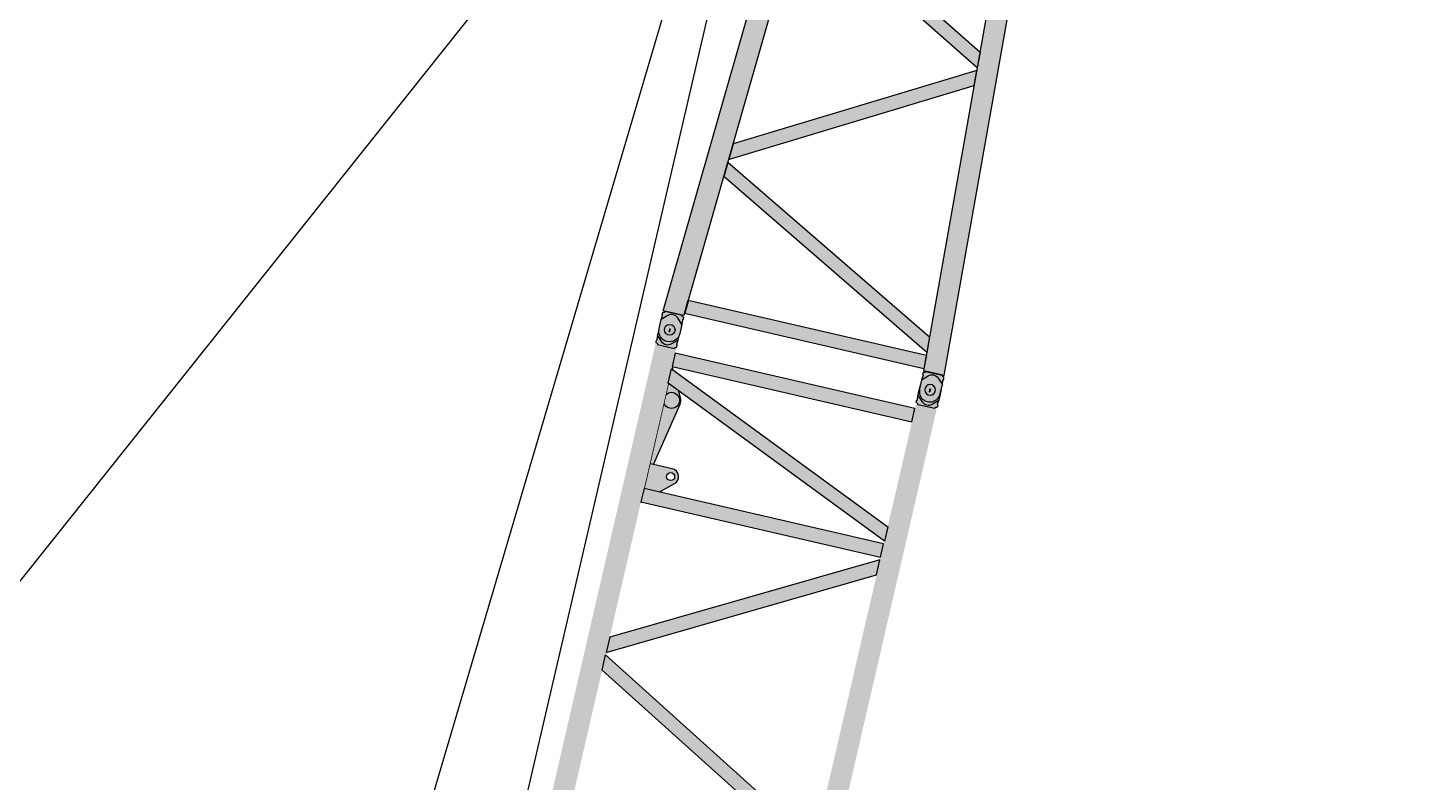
# Model space of a CAD drawing. Header units: millimetres. Extents: x -7937 to 19259, y -19600 to 24975.
# Drawn here: x -1263 to 9111, y 12487 to 18131 of the extents above; entities that cross this region are included whole.
import ezdxf
from ezdxf.enums import TextEntityAlignment as Align

# ---------------------------------------------------------------- set-up
doc = ezdxf.new("R2010")
doc.units = ezdxf.units.MM
doc.set_wipeout_variables(frame=1)
doc.layers.add('Техника. Кран LR 1400-2', color=250, linetype='Continuous')
doc.layers.add('Техника. Кран LR 1400-2 Штриховка', color=7, linetype='Continuous', true_color=0xffd147)
doc.styles.get("Standard").update_dxf_attribs({"font": ''})
doc.styles.get('Standard').set_extended_font_data('Mipgost')

# ---------------------------------------------------------------- blocks, each defined once
blk = doc.blocks.new('LR 1400-2-20241214.180234')
at = {"color": 0, "linetype": 'ByBlock', "lineweight": -2, "transparency": 16777216}
blk.add_wipeout([(-124, 65), (-124, 65), (-122, 65), (-121, 66), (-120, 67), (-119, 69), (-119, 69), (-117, 76), (-117, 76), (-116, 78), (-116, 79), (-114, 80), (-113, 80), (-113, 80), (-100, 81), (-100, 81), (-99, 81), (-97, 80), (-96, 79), (-95, 77), (-95, 77), (-95, 77), (-94, 76), (-94, 76), (-93, 76), (-60, 80), (10, 80), (10, 80), (40, 74), (66, 57), (83, 32), (90, 2), (85, -29), (68, -55), (43, -73), (13, -80), (10, -80), (-60, -80), (-93, -76), (-93, -76), (-94, -76), (-94, -76), (-95, -77), (-95, -77), (-95, -77), (-96, -79), (-97, -80), (-99, -81), (-100, -81), (-100, -81), (-113, -80), (-113, -80), (-114, -80), (-116, -79), (-116, -78), (-117, -76), (-117, -76), (-119, -69), (-119, -69), (-120, -67), (-121, -66), (-122, -65), (-124, -65), (-128, -65), (-128, 65)], dxfattribs=at)
at = {"layer": 'Техника. Кран LR 1400-2 Штриховка', "transparency": 16777216}
h = blk.add_hatch(color=256, dxfattribs=at)
h.dxf.hatch_style = 1
edge = h.paths.add_edge_path()
edge.add_line((-128, 65), (-124, 65))
edge.add_arc((-124, 70), 5, 273, 345)
edge.add_line((-119, 69), (-117, 76))
edge.add_arc((-112, 75), 5, 101.2457, 165, ccw=False)
edge.add_line((-113, 80), (-100, 81))
edge.add_arc((-100, 76), 5, 18.8608, 93, ccw=False)
edge.add_arc((-93, 78), 2, 198.8608, 276.8688)
edge.add_line((-93, 76), (-60, 80))
edge.add_line((-60, 80), (10, 80))
edge.add_arc((10, 0), 80, -90, 90, ccw=False)
edge.add_line((10, -80), (-60, -80))
edge.add_line((-60, -80), (-93, -76))
edge.add_arc((-93, -78), 2, 83.1312, 161.1392)
edge.add_arc((-100, -76), 5, 266.5391, 341.1392, ccw=False)
edge.add_line((-100, -81), (-113, -80))
edge.add_arc((-112, -75), 5, 195, 258.7543, ccw=False)
edge.add_line((-117, -76), (-119, -69))
edge.add_arc((-124, -70), 5, 15, 87)
edge.add_line((-124, -65), (-128, -65))
edge.add_line((-128, -65), (-128, 65))
at = {"color": 0, "linetype": 'ByBlock', "lineweight": -2, "transparency": 16777216}
blk.add_lwpolyline([(-128, 65), (-124, 65, 0.32492), (-119, 69), (-117, 76, -0.285585), (-113, 80), (-100, 81, -0.335271), (-95, 77, 0.354158), (-93, 76), (-60, 80), (10, 80, -1), (10, -80), (-60, -80), (-93, -76, 0.354158), (-95, -77, -0.337509), (-100, -81), (-113, -80, -0.285585), (-117, -76), (-119, -69, 0.32492), (-124, -65), (-128, -65)], format="xyb", close=True, dxfattribs=at)
blk.add_lwpolyline([(-60, 80), (-100, 38, 0.398527), (-100, -38), (-60, -80)], format="xyb", dxfattribs=at)
blk.add_circle((0, 0), 40, dxfattribs=at)
blk = doc.blocks.new('LR 1400-2-20241214.181141')
at = {"color": 0, "linetype": 'ByBlock', "lineweight": -2, "transparency": 16777216}
blk.add_wipeout([(452, 920), (568, 920), (-452, -920), (-568, -920)], dxfattribs=at)
at = {"layer": 'Техника. Кран LR 1400-2 Штриховка', "transparency": 16777216}
h = blk.add_hatch(color=256, dxfattribs=at)
h.dxf.hatch_style = 1
h.paths.add_polyline_path([(568, 920), (-452, -920), (-568, -920), (452, 920)])
at = {"color": 0, "linetype": 'ByBlock', "lineweight": -2, "transparency": 16777216}
blk.add_lwpolyline([(568, 920), (-452, -920), (-568, -920), (452, 920)], close=True, dxfattribs=at)
blk = doc.blocks.new('LR 1400-2-20241214.181145')
at = {"color": 0, "linetype": 'ByBlock', "lineweight": -2, "transparency": 16777216}
blk.add_wipeout([(-51, 920), (51, 920), (51, -920), (-51, -920)], dxfattribs=at)
at = {"layer": 'Техника. Кран LR 1400-2 Штриховка', "transparency": 16777216}
h = blk.add_hatch(color=256, dxfattribs=at)
h.dxf.hatch_style = 1
h.paths.add_polyline_path([(-51, 920), (-51, -920), (51, -920), (51, 920)])
at = {"color": 0, "linetype": 'ByBlock', "lineweight": -2, "transparency": 16777216}
blk.add_lwpolyline([(-51, 920), (-51, -920), (51, -920), (51, 920)], close=True, dxfattribs=at)
blk = doc.blocks.new('LR 1400-2-20241214.182618')
at = {"color": 0, "linetype": 'ByBlock', "lineweight": -2, "transparency": 16777216}
blk.add_wipeout([(12287, 706), (12287, 706), (12309, 691), (12335, 686), (12361, 694), (12381, 711), (12391, 736), (12392, 747), (12390, 892), (12876, 799), (12876, 799), (12888, 798), (12899, 799), (12911, 801), (12922, 806), (12922, 806), (13139, 920), (12094, 920)], dxfattribs=at)
at = {"layer": 'Техника. Кран LR 1400-2 Штриховка', "transparency": 16777216}
h = blk.add_hatch(color=256, dxfattribs=at)
h.dxf.hatch_style = 1
edge = h.paths.add_edge_path(flags=16)
edge.add_arc((12332, 746), 30, 0, 360)
edge = h.paths.add_edge_path()
edge.add_line((12094, 920), (12287, 706))
edge.add_arc((12332, 746), 60, 221.9399, 360.8794)
edge.add_line((12392, 747), (12390, 892))
edge.add_line((12390, 892), (12876, 799))
edge.add_arc((12889, 868), 70, 259.0987, 297.822)
edge.add_line((12922, 806), (13139, 920))
edge.add_line((13139, 920), (12094, 920))
at = {"color": 0, "linetype": 'ByBlock', "lineweight": -2, "transparency": 16777216}
blk.add_lwpolyline([(12094, 920), (12287, 706, 0.693334), (12392, 747), (12390, 892), (12876, 799, 0.170589), (12922, 806), (13139, 920)], format="xyb", close=True, dxfattribs=at)
blk.add_lwpolyline([(12390, 892), (12389, 920)], dxfattribs=at)
for centre, radius in [((12889, 868), 60), ((12332, 746), 30)]:
    blk.add_circle(centre, radius, dxfattribs=at)
blk.add_wipeout([(13008, 920), (13118, 920), (12330, -921), (12220, -921)], dxfattribs=at)
blk.add_wipeout([(470, -297), (500, -297), (500, -295), (517, -294), (5000, -1081), (5000, -1080), (13272, -1080), (13272, -921), (5000, -921), (5000, -919), (516, -133), (500, -127), (500, 127), (516, 133), (4992, 918), (5007, 920), (13272, 920), (13272, 1079), (5608, 1079), (5577, 1196), (5577, 1196), (5564, 1223), (5541, 1244), (5512, 1254), (5481, 1253), (5471, 1249), (5090, 1099), (5090, 1079), (5000, 1079), (4989, 1079), (4989, 1079), (4984, 1080), (4979, 1080), (4974, 1080), (4969, 1080), (4969, 1080), (4111, 930), (4111, 930), (4095, 929), (4079, 933), (4065, 941), (4053, 952), (4053, 952), (4019, 997), (4019, 997), (4014, 1002), (4009, 1007), (4003, 1011), (3997, 1014), (3997, 1014), (3788, 1114), (3788, 1339), (3788, 1339), (3788, 1341), (3787, 1343), (3785, 1344), (3783, 1344), (3748, 1344), (3748, 1344), (3747, 1344), (3745, 1343), (3744, 1341), (3743, 1339), (3743, 1334), (3662, 1334), (3662, 1339), (3662, 1339), (3662, 1341), (3661, 1343), (3659, 1344), (3657, 1344), (3623, 1344), (3623, 1344), (3621, 1344), (3619, 1343), (3618, 1341), (3618, 1339), (3618, 934), (3618, 934), (3619, 925), (3621, 917), (3624, 908), (3628, 901), (3628, 901), (3665, 847), (3620, 839), (3617, 854), (3617, 854), (3617, 856), (3616, 858), (3615, 859), (3614, 861), (3528, 976), (3528, 976), (3525, 979), (3521, 981), (3517, 982), (3513, 982), (3513, 982), (3469, 974), (3469, 974), (3467, 974), (3466, 972), (3465, 970), (3465, 968), (3465, 968), (3475, 914), (3475, 914), (3474, 905), (3470, 896), (3463, 889), (3454, 885), (3454, 885), (3415, 878), (3415, 878), (3413, 878), (3412, 876), (3411, 875), (3411, 873), (3411, 873), (3408, 891), (2718, 770), (2747, 604), (2762, 607), (2746, 699), (3076, 757), (3092, 665), (3107, 668), (3091, 760), (3421, 818), (3423, 804), (3093, 746), (3099, 714), (3107, 668), (3092, 665), (3078, 744), (2913, 715), (2748, 686), (2754, 653), (2762, 607), (2747, 604), (2733, 683), (517, 294), (500, 295), (500, 297), (470, 297), (-36, 197), (-36, 197), (-83, 182), (-125, 156), (-159, 122), (-184, 79), (-197, 32), (-199, -16), (-189, -64), (-168, -108), (-137, -146), (-97, -175), (-52, -193), (-39, -196)], dxfattribs=at)
at = {"layer": 'Техника. Кран LR 1400-2 Штриховка', "transparency": 16777216}
h = blk.add_hatch(color=256, dxfattribs=at)
h.dxf.hatch_style = 1
edge = h.paths.add_edge_path()
edge.add_line((-39, -196), (470, -297))
edge.add_line((470, -297), (500, -297))
edge.add_line((500, -297), (500, -295))
edge.add_line((500, -295), (517, -294))
edge.add_line((517, -294), (5000, -1081))
edge.add_line((5000, -1081), (5000, -1079))
edge.add_line((5000, -1079), (13272, -1080))
edge.add_line((13272, -1080), (13272, -921))
edge.add_line((13272, -921), (5000, -920))
edge.add_line((5000, -920), (5000, -919))
edge.add_line((5000, -919), (516, -133))
edge.add_line((516, -133), (500, -127))
edge.add_line((500, -127), (500, 127))
edge.add_line((500, 127), (516, 133))
edge.add_line((516, 133), (4992, 918))
edge.add_line((4992, 918), (5007, 920))
edge.add_line((5007, 920), (13272, 920))
edge.add_line((13272, 920), (13272, 1079))
edge.add_line((13272, 1079), (5608, 1079))
edge.add_line((5608, 1079), (5577, 1196))
edge.add_arc((5500, 1175), 80, 15, 111.4973)
edge.add_line((5471, 1249), (5090, 1099))
edge.add_line((5090, 1099), (5090, 1079))
edge.add_line((5090, 1079), (5000, 1079))
edge.add_line((5000, 1079), (4989, 1079))
edge.add_arc((4977, 1030), 50, 76.0042, 99.8951)
edge.add_line((4969, 1080), (4111, 930))
edge.add_arc((4101, 989), 60, 217.6408, 279.8951, ccw=False)
edge.add_line((4053, 952), (4019, 997))
edge.add_arc((3972, 960), 59.9, 37.7204, 65.2295)
edge.add_line((3997, 1014), (3788, 1114))
edge.add_line((3788, 1114), (3788, 1339))
edge.add_arc((3783, 1339), 5, 360, 450)
edge.add_line((3783, 1344), (3748, 1344))
edge.add_arc((3748, 1339), 5, 90, 180)
edge.add_line((3743, 1339), (3743, 1334))
edge.add_line((3743, 1334), (3662, 1334))
edge.add_line((3662, 1334), (3662, 1339))
edge.add_arc((3657, 1339), 5, 0, 90)
edge.add_line((3657, 1344), (3623, 1344))
edge.add_arc((3623, 1339), 5, 90, 180)
edge.add_line((3618, 1339), (3618, 934))
edge.add_arc((3678, 934), 60, 180, 214.1189)
edge.add_line((3628, 901), (3665, 847))
edge.add_line((3665, 847), (3620, 839))
edge.add_line((3620, 839), (3617, 854))
edge.add_arc((3602, 852), 15, 9.9479, 36.8394)
edge.add_line((3614, 861), (3528, 976))
edge.add_arc((3516, 967), 15, 36.8394, 99.9479)
edge.add_line((3513, 982), (3469, 974))
edge.add_arc((3470, 969), 5, 99.9479, 189.9479)
edge.add_line((3465, 968), (3475, 914))
edge.add_arc((3450, 910), 25, -80.0521, 9.9479, ccw=False)
edge.add_line((3454, 885), (3415, 878))
edge.add_arc((3416, 874), 5, 99.9479, 189.9479)
edge.add_line((3411, 873), (3408, 891))
edge.add_line((3408, 891), (2718, 770))
edge.add_line((2718, 770), (2747, 604))
edge.add_line((2747, 604), (2762, 607))
edge.add_line((2762, 607), (2746, 699))
edge.add_line((2746, 699), (3076, 757))
edge.add_line((3076, 757), (3092, 665))
edge.add_line((3092, 665), (3107, 668))
edge.add_line((3107, 668), (3091, 760))
edge.add_line((3091, 760), (3421, 818))
edge.add_line((3421, 818), (3423, 804))
edge.add_line((3423, 804), (3093, 746))
edge.add_line((3093, 746), (3107, 668))
edge.add_line((3107, 668), (3092, 665))
edge.add_line((3092, 665), (3078, 744))
edge.add_line((3078, 744), (2748, 686))
edge.add_line((2748, 686), (2762, 607))
edge.add_line((2762, 607), (2747, 604))
edge.add_line((2747, 604), (2733, 683))
edge.add_line((2733, 683), (517, 294))
edge.add_line((517, 294), (500, 295))
edge.add_line((500, 295), (500, 297))
edge.add_line((500, 297), (470, 297))
edge.add_line((470, 297), (-36, 197))
edge.add_arc((0, 0), 200, 100.4436, 258.7813)
edge = h.paths.add_edge_path(flags=16)
edge.add_arc((5500, 1175), 30, 0, 360)
h = blk.add_hatch(color=256, dxfattribs=at)
h.dxf.hatch_style = 1
h.paths.add_polyline_path([(12220, -921), (13008, 920), (13118, 920), (12330, -921)])
at = {"color": 0, "linetype": 'ByBlock', "lineweight": -2, "transparency": 16777216, "xscale": -1, "rotation": 180}
blk.add_blockref('LR 1400-2-20241214.180234', (13400, 1000), dxfattribs=at)
at = {"color": 0, "linetype": 'ByBlock', "lineweight": -2, "transparency": 16777216}
for name, p in [('LR 1400-2-20241214.181141', (10354, 0)), ('LR 1400-2-20241214.180234', (13400, -1000))]:
    blk.add_blockref(name, p, dxfattribs=at)
at = {"color": 0, "linetype": 'ByBlock', "lineweight": -2, "transparency": 16777216, "xscale": -1}
blk.add_blockref('LR 1400-2-20241214.181141', (11510, 0), dxfattribs=at)
at = {"color": 0, "linetype": 'ByBlock', "lineweight": -2, "transparency": 16777216}
blk.add_blockref('LR 1400-2-20241214.181145', (13189, 0), dxfattribs=at)
blk.add_blockref('LR 1400-2-20241214.181145', (12149, 0), dxfattribs=at)
blk.add_lwpolyline([(12220, -921), (13008, 920), (13118, 920), (12330, -921), (12220, -921)], dxfattribs=at)
blk = doc.blocks.new('LR 1400-2-20241214.193152')
at = {"color": 0, "linetype": 'ByBlock', "lineweight": -2, "transparency": 16777216}
blk.add_wipeout([(6872, -79.5), (6872, 79.5), (128, 79.5), (128, -79.5)], dxfattribs=at)
at = {"color": 0, "linetype": 'ByBlock', "lineweight": -2, "transparency": 16777216, "xscale": -1, "rotation": 180}
blk.add_blockref('LR 1400-2-20241214.180234', (7000, 0), dxfattribs=at)
at = {"color": 0, "linetype": 'ByBlock', "lineweight": -2, "transparency": 16777216, "rotation": 180}
blk.add_blockref('LR 1400-2-20241214.180234', (0, 0), dxfattribs=at)
at = {"layer": 'Техника. Кран LR 1400-2 Штриховка', "transparency": 16777216}
h = blk.add_hatch(color=256, dxfattribs=at)
h.dxf.hatch_style = 1
h.paths.add_polyline_path([(128, -79.5), (6872, -79.5), (6872, 79.5), (128, 79.5)])
at = {"color": 0, "linetype": 'ByBlock', "lineweight": -2, "transparency": 16777216}
blk.add_lwpolyline([(128, -79.5), (6872, -79.5), (6872, 79.5), (128, 79.5)], close=True, dxfattribs=at)
blk = doc.blocks.new('LR 1400-2-20241214.193406')
at = {"color": 0, "linetype": 'ByBlock', "lineweight": -2, "transparency": 16777216}
blk.add_wipeout([(-531, -921), (-416, -921), (531, 921), (416, 921)], dxfattribs=at)
at = {"layer": 'Техника. Кран LR 1400-2 Штриховка', "transparency": 16777216}
h = blk.add_hatch(color=256, dxfattribs=at)
h.dxf.hatch_style = 1
h.paths.add_polyline_path([(416, 921), (-531, -921), (-416, -921), (531, 921)])
at = {"color": 0, "linetype": 'ByBlock', "lineweight": -2, "transparency": 16777216}
blk.add_lwpolyline([(416, 921), (-531, -921), (-416, -921), (531, 921)], close=True, dxfattribs=at)
blk = doc.blocks.new('LR 1400-2-20241222.09220400')
at = {"color": 0, "linetype": 'ByBlock', "lineweight": -2, "transparency": 16777216}
blk.add_wipeout([(-44, 172), (-44, 172), (-30, 198), (-3, 209), (26, 201), (43, 177), (44, 172), (74, 14), (74, 14), (71, -24), (50, -56), (16, -73), (-22, -72), (-55, -51), (-73, -18), (-74, 14)], dxfattribs=at)
at = {"layer": 'Техника. Кран LR 1400-2 Штриховка', "transparency": 16777216}
h = blk.add_hatch(color=256, dxfattribs=at)
h.dxf.hatch_style = 1
edge = h.paths.add_edge_path()
edge.add_line((-74, 14), (-44, 172))
edge.add_arc((0, 164), 45, 10.4756817, 169.5243183, ccw=False)
edge.add_line((44, 172), (74, 14))
edge.add_arc((0, 0), 75, -190.4756817, 10.4756817, ccw=False)
edge = h.paths.add_edge_path(flags=16)
edge.add_arc((0, 164), 20.5, 0, 360)
at = {"color": 0, "linetype": 'ByBlock', "lineweight": -2, "transparency": 16777216}
blk.add_lwpolyline([(-74, 14), (-44, 172, -0.832050294), (44, 172), (74, 14, -1.201850425), (-74, 14)], format="xyb", dxfattribs=at)
for centre, radius in [((0, 0), 54), ((0, 164), 40), ((0, 164), 20.5)]:
    blk.add_circle(centre, radius, dxfattribs=at)
blk = doc.blocks.new('LR 1400-2-20241214.19351')
at = {"color": 0, "linetype": 'ByBlock', "lineweight": -2, "transparency": 16777216}
blk.add_blockref('LR 1400-2-20241222.09220400', (6805, 2000), dxfattribs=at)
blk.add_blockref('LR 1400-2-20241214.181145', (195, 1000), dxfattribs=at)
at = {"color": 0, "linetype": 'ByBlock', "lineweight": -2, "transparency": 16777216, "xscale": -1}
blk.add_blockref('LR 1400-2-20241214.181145', (6805, 1000), dxfattribs=at)
at = {"color": 0, "linetype": 'ByBlock', "lineweight": -2, "transparency": 16777216}
blk.add_blockref('LR 1400-2-20241214.193406', (796.5, 1000), dxfattribs=at)
at = {"color": 0, "linetype": 'ByBlock', "lineweight": -2, "transparency": 16777216, "xscale": -1}
blk.add_blockref('LR 1400-2-20241214.193406', (1877.9, 1000), dxfattribs=at)
at = {"color": 0, "linetype": 'ByBlock', "lineweight": -2, "transparency": 16777216}
blk.add_blockref('LR 1400-2-20241214.193406', (2959.3, 1000), dxfattribs=at)
at = {"color": 0, "linetype": 'ByBlock', "lineweight": -2, "transparency": 16777216, "xscale": -1}
blk.add_blockref('LR 1400-2-20241214.193406', (4040.7, 1000), dxfattribs=at)
at = {"color": 0, "linetype": 'ByBlock', "lineweight": -2, "transparency": 16777216}
blk.add_blockref('LR 1400-2-20241214.193406', (5122.1, 1000), dxfattribs=at)
at = {"color": 0, "linetype": 'ByBlock', "lineweight": -2, "transparency": 16777216, "xscale": -1}
blk.add_blockref('LR 1400-2-20241214.193406', (6203.5, 1000), dxfattribs=at)
at = {"color": 0, "linetype": 'ByBlock', "lineweight": -2, "transparency": 16777216}
blk.add_blockref('LR 1400-2-20241214.193152', (0, 0), dxfattribs=at)
at = {"color": 0, "linetype": 'ByBlock', "lineweight": -2, "transparency": 16777216, "xscale": -1, "rotation": 180}
blk.add_blockref('LR 1400-2-20241214.193152', (0, 2000), dxfattribs=at)
blk = doc.blocks.new('LR 1400-2-20241214.193924')
at = {"color": 0, "linetype": 'ByBlock', "lineweight": -2, "transparency": 16777216}
blk.add_wipeout([(13872, 79.5), (13872, -79.5), (128, -79.5), (128, 79.5)], dxfattribs=at)
blk.add_blockref('LR 1400-2-20241214.180234', (14000, 0), dxfattribs=at)
at = {"color": 0, "linetype": 'ByBlock', "lineweight": -2, "transparency": 16777216, "xscale": -1}
blk.add_blockref('LR 1400-2-20241214.180234', (0, 0), dxfattribs=at)
at = {"layer": 'Техника. Кран LR 1400-2 Штриховка', "transparency": 16777216}
h = blk.add_hatch(color=256, dxfattribs=at)
h.dxf.hatch_style = 1
h.paths.add_polyline_path([(128, 79.5), (13872, 79.5), (13872, -79.5), (128, -79.5)])
at = {"color": 0, "linetype": 'ByBlock', "lineweight": -2, "transparency": 16777216}
blk.add_lwpolyline([(128, 79.5), (13872, 79.5), (13872, -79.5), (128, -79.5)], close=True, dxfattribs=at)
blk = doc.blocks.new('LR 1400-2-20241214.194125')
at = {"color": 0, "linetype": 'ByBlock', "lineweight": -2, "transparency": 16777216}
blk.add_wipeout([(-552, -921), (437, 921), (552, 921), (-437, -921)], dxfattribs=at)
at = {"layer": 'Техника. Кран LR 1400-2 Штриховка', "transparency": 16777216}
h = blk.add_hatch(color=256, dxfattribs=at)
h.dxf.hatch_style = 1
h.paths.add_polyline_path([(552, 921), (-437, -921), (-552, -921), (437, 921)])
at = {"color": 0, "linetype": 'ByBlock', "lineweight": -2, "transparency": 16777216}
blk.add_lwpolyline([(552, 921), (-437, -921), (-552, -921), (437, 921)], close=True, dxfattribs=at)
blk = doc.blocks.new('LR 1400-2-20241214.194233')
at = {"color": 0, "linetype": 'ByBlock', "lineweight": -2, "transparency": 16777216}
blk.add_blockref('LR 1400-2-20241222.09220400', (13805, 2000), dxfattribs=at)
at = {"color": 0, "linetype": 'ByBlock', "lineweight": -2, "transparency": 16777216, "xscale": -1, "rotation": 180}
blk.add_blockref('LR 1400-2-20241214.193924', (0, 0), dxfattribs=at)
at = {"color": 0, "linetype": 'ByBlock', "lineweight": -2, "transparency": 16777216}
blk.add_blockref('LR 1400-2-20241214.181145', (195, 1000), dxfattribs=at)
at = {"color": 0, "linetype": 'ByBlock', "lineweight": -2, "transparency": 16777216, "xscale": -1}
blk.add_blockref('LR 1400-2-20241214.181145', (13805, 1000), dxfattribs=at)
at = {"color": 0, "linetype": 'ByBlock', "lineweight": -2, "transparency": 16777216}
blk.add_blockref('LR 1400-2-20241214.193924', (0, 2000), dxfattribs=at)
blk.add_blockref('LR 1400-2-20241214.194125', (818, 1000), dxfattribs=at)
at = {"color": 0, "linetype": 'ByBlock', "lineweight": -2, "transparency": 16777216, "xscale": -1}
blk.add_blockref('LR 1400-2-20241214.194125', (1942, 1000), dxfattribs=at)
at = {"color": 0, "linetype": 'ByBlock', "lineweight": -2, "transparency": 16777216}
blk.add_blockref('LR 1400-2-20241214.194125', (3066, 1000), dxfattribs=at)
at = {"color": 0, "linetype": 'ByBlock', "lineweight": -2, "transparency": 16777216, "xscale": -1}
blk.add_blockref('LR 1400-2-20241214.194125', (4190, 1000), dxfattribs=at)
at = {"color": 0, "linetype": 'ByBlock', "lineweight": -2, "transparency": 16777216}
blk.add_blockref('LR 1400-2-20241214.194125', (5314, 1000), dxfattribs=at)
at = {"color": 0, "linetype": 'ByBlock', "lineweight": -2, "transparency": 16777216, "xscale": -1}
blk.add_blockref('LR 1400-2-20241214.194125', (6438, 1000), dxfattribs=at)
at = {"color": 0, "linetype": 'ByBlock', "lineweight": -2, "transparency": 16777216}
blk.add_blockref('LR 1400-2-20241214.194125', (7562, 1000), dxfattribs=at)
at = {"color": 0, "linetype": 'ByBlock', "lineweight": -2, "transparency": 16777216, "xscale": -1}
blk.add_blockref('LR 1400-2-20241214.194125', (8686, 1000), dxfattribs=at)
at = {"color": 0, "linetype": 'ByBlock', "lineweight": -2, "transparency": 16777216}
blk.add_blockref('LR 1400-2-20241214.194125', (9810, 1000), dxfattribs=at)
at = {"color": 0, "linetype": 'ByBlock', "lineweight": -2, "transparency": 16777216, "xscale": -1}
blk.add_blockref('LR 1400-2-20241214.194125', (10934, 1000), dxfattribs=at)
at = {"color": 0, "linetype": 'ByBlock', "lineweight": -2, "transparency": 16777216}
blk.add_blockref('LR 1400-2-20241214.194125', (12058, 1000), dxfattribs=at)
at = {"color": 0, "linetype": 'ByBlock', "lineweight": -2, "transparency": 16777216, "xscale": -1}
blk.add_blockref('LR 1400-2-20241214.194125', (13182, 1000), dxfattribs=at)
blk = doc.blocks.new('LR 1400-2-20241214.19460501')
at = {"color": 0, "linetype": 'ByBlock', "lineweight": -2, "transparency": 16777216}
blk.add_wipeout([(6872, 270), (6872, 430), (128, 80), (128, -79)], dxfattribs=at)
blk.add_blockref('LR 1400-2-20241214.180234', (7000, 350), dxfattribs=at)
at = {"color": 0, "linetype": 'ByBlock', "lineweight": -2, "transparency": 16777216, "xscale": -1}
blk.add_blockref('LR 1400-2-20241214.180234', (0, 0), dxfattribs=at)
at = {"layer": 'Техника. Кран LR 1400-2 Штриховка', "transparency": 16777216}
h = blk.add_hatch(color=256, dxfattribs=at)
h.dxf.hatch_style = 1
h.paths.add_polyline_path([(128, -79), (6872, 270), (6872, 430), (128, 80)])
at = {"color": 0, "linetype": 'ByBlock', "lineweight": -2, "transparency": 16777216}
blk.add_lwpolyline([(128, -79), (6872, 270), (6872, 430), (128, 80)], close=True, dxfattribs=at)
blk = doc.blocks.new('LR 1400-2-20241214.19523901')
at = {"color": 0, "linetype": 'ByBlock', "lineweight": -2, "transparency": 16777216}
for points in [[(6709, 1911), (6691, 1970), (6662, 2024), (6624, 2072), (6576, 2111), (6522, 2140), (6464, 2158), (6403, 2165), (6342, 2160), (6283, 2142), (6228, 2114), (6180, 2076), (6141, 2029), (6111, 1975), (6092, 1917), (6085, 1856), (6090, 1794), (6107, 1735), (6135, 1680), (6172, 1632), (6219, 1592), (6272, 1562), (6331, 1543), (6392, 1535), (6453, 1539), (6512, 1556), (6567, 1583), (6616, 1621), (6656, 1667), (6687, 1720), (6707, 1778), (6715, 1839), (6715, 1850)], [(246, 86), (144, 81), (144, 1919), (246, 1914)], [(5116, 1839), (5117, 1856), (5131, 1856), (5131, 1856), (5139, 1838), (5157, 1829), (5176, 1833), (5189, 1848), (5190, 1868), (5179, 1884), (5160, 1890), (5141, 1882), (5131, 1866), (5118, 1866), (5118, 1879), (5118, 1879), (5121, 1885), (5124, 1890), (5129, 1893), (5135, 1896), (5135, 1896), (5260, 1945), (5354, 1940), (5354, 1940), (5378, 1934), (5398, 1918), (5411, 1897), (5415, 1872), (5415, 1872), (5411, 1805), (5125, 1820)]]:
    blk.add_wipeout(points, dxfattribs=at)
for points in [[(6800, 1396), (6775, 1396), (6775, 1396), (6742, 1458), (6698, 1514), (6646, 1563), (6586, 1601), (6521, 1629), (6452, 1646), (6382, 1651), (6311, 1643), (6243, 1625), (6178, 1594), (6120, 1554), (6069, 1504), (6028, 1446), (6025, 1441), (6000, 1441), (6000, 1771), (6339, 1959), (6339, 1959), (6371, 1972), (6405, 1975), (6439, 1969), (6470, 1954), (6470, 1954), (6800, 1731)], [(385, 93), (266, 87), (1207, 1864), (1320, 1858)]]:
    blk.add_wipeout(points, dxfattribs=at)
at = {"layer": 'Техника. Кран LR 1400-2 Штриховка', "true_color": 0xadadad, "transparency": 16777216}
h = blk.add_hatch(color=253, dxfattribs=at)
h.dxf.hatch_style = 1
edge = h.paths.add_edge_path()
edge.add_arc((6400, 1850), 315, 0, 360)
at = {"layer": 'Техника. Кран LR 1400-2 Штриховка', "transparency": 16777216}
h = blk.add_hatch(color=256, dxfattribs=at)
h.dxf.hatch_style = 1
edge = h.paths.add_edge_path()
edge.add_line((6800, 1731), (6800, 1396))
edge.add_line((6800, 1396), (6775, 1396))
edge.add_arc((6389, 1230), 420, 23.1733, 149.8468)
edge.add_line((6025, 1441), (6000, 1441))
edge.add_line((6000, 1441), (6000, 1771))
edge.add_line((6000, 1771), (6339, 1959))
edge.add_arc((6400, 1850), 125, 55.9648, 118.9969, ccw=False)
edge.add_line((6470, 1954), (6800, 1731))
at = {"color": 0, "linetype": 'ByBlock', "lineweight": -2, "transparency": 16777216}
blk.add_lwpolyline([(6800, 1731), (6800, 1396), (6775, 1396, 0.61685), (6025, 1441), (6000, 1441), (6000, 1771), (6339, 1959, -0.28218), (6470, 1954)], format="xyb", close=True, dxfattribs=at)
for radius in [315, 110]:
    blk.add_circle((6400, 1850), radius, dxfattribs=at)
blk.add_wipeout([(2292, 192), (2406, 198), (1461, 1851), (1340, 1857)], dxfattribs=at)
blk.add_wipeout([(2546, 205), (2428, 199), (3270, 1757), (3383, 1751)], dxfattribs=at)
blk.add_wipeout([(4212, 292), (4325, 298), (3524, 1744), (3405, 1750)], dxfattribs=at)
blk.add_wipeout([(4466, 305), (4347, 299), (5072, 1664), (5184, 1658)], dxfattribs=at)
blk.add_wipeout([(5812, 375), (5921, 380), (5321, 1651), (5206, 1657)], dxfattribs=at)
blk.add_wipeout([(6049, 387), (5941, 381), (5941, 1619), (6049, 1613)], dxfattribs=at)
blk.add_wipeout([(6191, 394), (6069, 388), (6615, 1584), (6731, 1578)], dxfattribs=at)
blk.add_wipeout([(6859, 429), (6751, 423), (6751, 1576), (6859, 1571)], dxfattribs=at)
at = {"color": 0, "linetype": 'ByBlock', "lineweight": -2, "transparency": 16777216, "xscale": -1, "rotation": 180}
blk.add_blockref('LR 1400-2-20241214.19460501', (0, 2000), dxfattribs=at)
at = {"color": 0, "linetype": 'ByBlock', "lineweight": -2, "transparency": 16777216}
blk.add_blockref('LR 1400-2-20241214.19460501', (0, 0), dxfattribs=at)
at = {"layer": 'Техника. Кран LR 1400-2 Штриховка', "transparency": 16777216}
h = blk.add_hatch(color=256, dxfattribs=at)
h.dxf.hatch_style = 1
h.paths.add_polyline_path([(6859, 1571), (6859, 429), (6751, 423), (6751, 1576)])
h.paths.add_polyline_path([(6731, 1578), (6191, 394), (6069, 388), (6615, 1584)])
h.paths.add_polyline_path([(6049, 1613), (6049, 387), (5941, 381), (5941, 1619)])
h.paths.add_polyline_path([(5206, 1657), (5812, 375), (5921, 380), (5321, 1651)])
h.paths.add_polyline_path([(5184, 1658), (4466, 305), (4347, 299), (5072, 1664)])
h.paths.add_polyline_path([(3405, 1750), (4212, 292), (4325, 298), (3524, 1744)])
h.paths.add_polyline_path([(3383, 1751), (2546, 205), (2428, 199), (3270, 1757)])
h.paths.add_polyline_path([(1340, 1857), (2292, 192), (2406, 198), (1461, 1851)])
h.paths.add_polyline_path([(1320, 1858), (385, 93), (266, 87), (1207, 1864)])
h.paths.add_polyline_path([(246, 1914), (246, 86), (144, 81), (144, 1919)])
h = blk.add_hatch(color=256, dxfattribs=at)
h.dxf.hatch_style = 1
edge = h.paths.add_edge_path()
edge.add_line((5125, 1820), (5116, 1839))
edge.add_line((5116, 1839), (5117, 1856))
edge.add_line((5117, 1856), (5131, 1856))
edge.add_arc((5161, 1859), 30.5, 186.4904, 527.6197)
edge.add_line((5131, 1866), (5118, 1866))
edge.add_line((5118, 1866), (5118, 1879))
edge.add_arc((5141, 1873), 22.9, 103.7966, 166.77, ccw=False)
edge.add_line((5135, 1896), (5260, 1945))
edge.add_line((5260, 1945), (5354, 1940))
edge.add_arc((5350, 1875), 65, -2.9726, 86.7016, ccw=False)
edge.add_line((5415, 1872), (5411, 1805))
edge.add_line((5411, 1805), (5125, 1820))
at = {"color": 0, "linetype": 'ByBlock', "lineweight": -2, "transparency": 16777216}
for points in [[(246, 1914), (246, 86), (144, 81), (144, 1919)], [(1320, 1858), (385, 93), (266, 87), (1207, 1864)], [(1340, 1857), (2292, 192), (2406, 198), (1461, 1851)], [(3383, 1751), (2546, 205), (2428, 199), (3270, 1757)], [(3405, 1750), (4212, 292), (4325, 298), (3524, 1744)], [(5184, 1658), (4466, 305), (4347, 299), (5072, 1664)], [(5206, 1657), (5812, 375), (5921, 380), (5321, 1651)], [(6049, 1613), (6049, 387), (5941, 381), (5941, 1619)], [(6731, 1578), (6191, 394), (6069, 388), (6615, 1584)], [(6859, 1571), (6859, 429), (6751, 423), (6751, 1576)]]:
    blk.add_lwpolyline(points, close=True, dxfattribs=at)
blk.add_lwpolyline([(5125, 1820), (5116, 1839), (5117, 1856), (5131, 1856, 12.117475), (5131, 1866), (5118, 1866), (5118, 1879, -0.281904), (5135, 1896), (5260, 1945), (5354, 1940, -0.412549), (5415, 1872), (5411, 1805), (5125, 1820)], format="xyb", dxfattribs=at)
blk = doc.blocks.new('LR 1400-2-20241215.125346')
at = {"color": 0, "linetype": 'ByBlock', "lineweight": -2, "transparency": 16777216}
blk.add_wipeout([(-496, -921), (-384, -921), (470, 921), (358, 921)], dxfattribs=at)
at = {"layer": 'Техника. Кран LR 1400-2 Штриховка', "transparency": 16777216}
h = blk.add_hatch(color=256, dxfattribs=at)
h.dxf.hatch_style = 1
h.paths.add_polyline_path([(358, 921), (-496, -921), (-384, -921), (470, 921)])
at = {"color": 0, "linetype": 'ByBlock', "lineweight": -2, "transparency": 16777216}
blk.add_lwpolyline([(358, 921), (-496, -921), (-384, -921), (470, 921)], close=True, dxfattribs=at)
blk = doc.blocks.new('LR 1400-2-20241215.125528')
at = {"color": 0, "linetype": 'ByBlock', "lineweight": -2, "transparency": 16777216}
blk.add_wipeout([(3372, -79.5), (3372, 79.5), (128, 79.5), (128, -79.5)], dxfattribs=at)
at = {"color": 0, "linetype": 'ByBlock', "lineweight": -2, "transparency": 16777216, "xscale": -1, "rotation": 180}
blk.add_blockref('LR 1400-2-20241214.180234', (3500, 0), dxfattribs=at)
at = {"color": 0, "linetype": 'ByBlock', "lineweight": -2, "transparency": 16777216, "rotation": 180}
blk.add_blockref('LR 1400-2-20241214.180234', (0, 0), dxfattribs=at)
at = {"layer": 'Техника. Кран LR 1400-2 Штриховка', "transparency": 16777216}
h = blk.add_hatch(color=256, dxfattribs=at)
h.dxf.hatch_style = 1
h.paths.add_polyline_path([(128, -79.5), (3372, -79.5), (3372, 79.5), (128, 79.5)])
at = {"color": 0, "linetype": 'ByBlock', "lineweight": -2, "transparency": 16777216}
blk.add_lwpolyline([(128, -79.5), (3372, -79.5), (3372, 79.5), (128, 79.5)], close=True, dxfattribs=at)
blk = doc.blocks.new('LR 1400-2-20241215.125716')
at = {"color": 0, "linetype": 'ByBlock', "lineweight": -2, "transparency": 16777216}
blk.add_blockref('LR 1400-2-20241214.181145', (195, 1000), dxfattribs=at)
at = {"color": 0, "linetype": 'ByBlock', "lineweight": -2, "transparency": 16777216, "xscale": -1}
blk.add_blockref('LR 1400-2-20241214.181145', (3305, 1000), dxfattribs=at)
at = {"color": 0, "linetype": 'ByBlock', "lineweight": -2, "transparency": 16777216}
blk.add_blockref('LR 1400-2-20241215.125346', (764, 1000), dxfattribs=at)
at = {"color": 0, "linetype": 'ByBlock', "lineweight": -2, "transparency": 16777216, "xscale": -1}
blk.add_blockref('LR 1400-2-20241215.125346', (1734, 1000), dxfattribs=at)
at = {"color": 0, "linetype": 'ByBlock', "lineweight": -2, "transparency": 16777216}
blk.add_blockref('LR 1400-2-20241215.125346', (2754, 1000), dxfattribs=at)
blk.add_blockref('LR 1400-2-20241215.125528', (0, 0), dxfattribs=at)
at = {"color": 0, "linetype": 'ByBlock', "lineweight": -2, "transparency": 16777216, "xscale": -1, "rotation": 180}
blk.add_blockref('LR 1400-2-20241215.125528', (0, 2000), dxfattribs=at)
blk = doc.blocks.new('*U258')
at = {"color": 0, "linetype": 'ByBlock', "lineweight": -2, "transparency": 16777216}
blk.add_line((5043, 23481), (1375, 7669), dxfattribs=at)
blk.add_lwpolyline([(5043, 23481), (-1100, 2680)], dxfattribs=at)
at = {"layer": 'Defpoints', "color": 0, "linetype": 'ByBlock', "lineweight": -2, "transparency": 16777216, "width": 0.8}
blk.add_attdef('МАРКА', text='', height=250, dxfattribs=at).set_placement((-2374, 2509), align=Align.MIDDLE_CENTER)
at = {"color": 0, "linetype": 'ByBlock', "lineweight": -2, "transparency": 16777216, "rotation": 76.99999999999999}
blk.add_blockref('LR 1400-2-20241214.182618', (1500, 2590), dxfattribs=at)
blk.add_blockref('LR 1400-2-20241214.19523901', (5489, 15422), dxfattribs=at)
for name, p, xscale, yscale, zscale in [('LR 1400-2-20241214.194233', (3539, 15857), 0.001, 0.001, 0.001), ('LR 1400-2-20241215.125716', (5489, 15422), 0.0009999999999982278, 0.0009999999999982278, 0.0009999999999982278)]:
    blk.add_blockref(name, p, dxfattribs=dict(at, xscale=xscale, yscale=yscale, zscale=zscale))
for p, xscale, yscale, zscale in [((3542, 15871), 0.0009999999999981254, 0.0009999999999981254, 0.0009999999999981254), ((5489, 15422), 0.0009999999999982278, 0.0009999999999982278, 0.0009999999999982278)]:
    blk.add_blockref('LR 1400-2-20241214.19351', p, dxfattribs=dict(at, xscale=xscale, yscale=yscale, zscale=zscale))
at = {"color": 0, "linetype": 'ByBlock', "lineweight": -2, "transparency": 16777216}
blk.add_lwpolyline([(-7210, 6607), (5126, 22074)], dxfattribs=at)
at = {"color": 0, "linetype": 'ByBlock', "lineweight": -2, "transparency": 16777216, "xscale": 0.001, "yscale": 0.001, "zscale": 0.001, "rotation": 76.99999999999999}
blk.add_blockref('LR 1400-2-20241214.194233', (5486, 15408), dxfattribs=at)

msp = doc.modelspace()

# ---------------------------------------------------------------- block references
at = {"layer": 'Техника. Кран LR 1400-2', "transparency": 33554687}
msp.add_blockref('*U258', (0, 0), dxfattribs=at)

doc.saveas('drawing.dxf')
